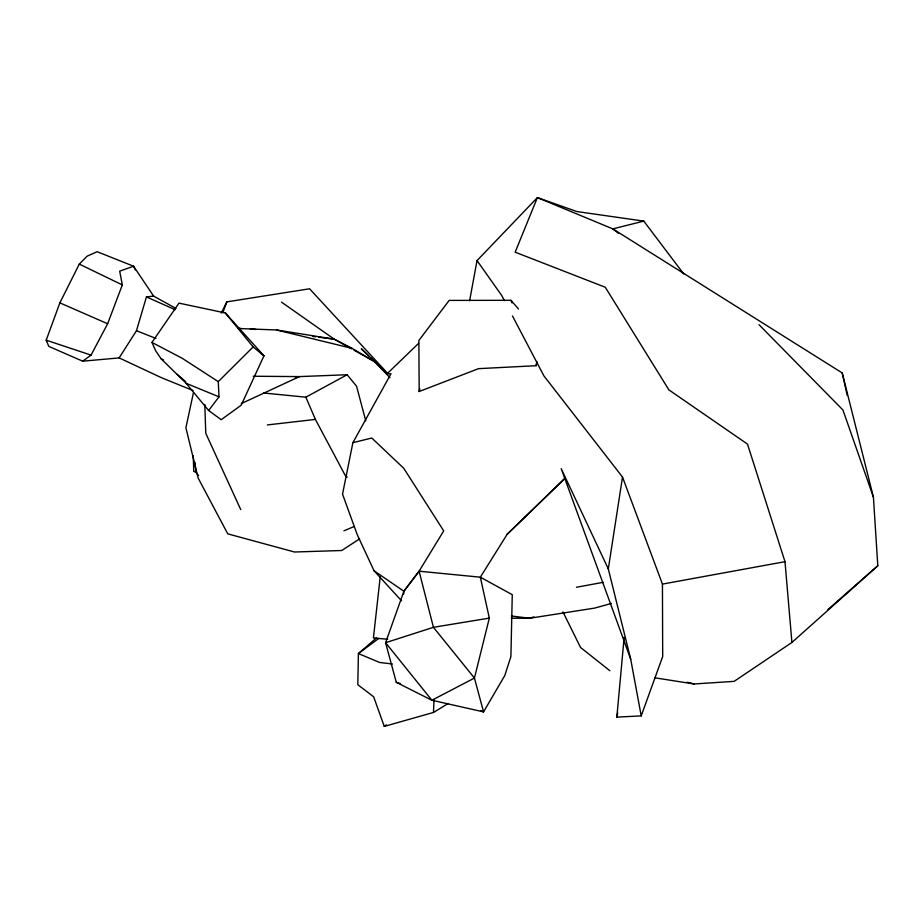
<?xml version="1.0" encoding="UTF-8"?>
<svg xmlns="http://www.w3.org/2000/svg" width="924" height="924" viewBox="0 0 924 924"><rect width="100%" height="100%" fill="white"/><g stroke="black" fill="none" stroke-linecap="round" stroke-linejoin="round"><path stroke-width="1.39" d="M376.553 637.872L358.397 653.568L357.807 684.696L373.654 696.8L384.269 726.403L433.472 712.462L434.003 699.861M403.661 594.086L403.892 591.245L419.092 571.205L443.716 530.884L403.719 468.249L371.783 438.022L352.887 442.688L342.538 494.132L357.242 534.673L374.058 570.789L401.536 600.785M512.45 315.939L543.901 375.872L622.51 477.073L662.439 584.095L662.693 656.537L641.21 715.892L616.839 717.105L624.15 637.444M380.249 576.611L373.423 637.941L387.722 639.293M641.21 715.892L630.699 659.147L608.304 568.93L622.51 477.073M469.623 300.658L477.038 260.591L537.387 197.597L576.865 211.55L643.797 221.113L683.748 273.989M518.503 308.963L510.937 300.3L449.156 300.416L418.861 340.459L419.173 391.51L478.551 368.653L536.047 365.719L536.913 361.48M616.839 717.105L617.706 712.901M193.451 392.677L185.897 427.766L198.094 477.974L227.766 533.853L294.513 552.009L341.741 550.508L359.632 538.865M419.173 391.51L419.808 388.831M507.137 534.315L565.095 478.193L507.149 534.315L480.341 577.188L489.327 618.121L474.439 678.066L483.564 711.896L431.878 700.242L396.281 682.316L385.585 642.711L403.892 591.245L419.103 571.217L480.341 577.188L512.266 594.686L510.903 656.56L504.804 675.513L483.564 711.896L480.907 710.856M153.638 296.107L133.576 266.216L97.112 251.698L87.168 256.156L79.291 264.102L59.864 302.864L46.2 340.194L48.833 346.419L82.698 361.192L119.15 357.9L136.475 330.7L146.431 296.927L153.638 296.107L175.941 308.443M536.047 365.719L536.913 363.005M222.857 312.705L226.83 301.871L309.586 288.785L387.826 373.585M82.698 361.192L91.06 355.116L107.634 323.758L122.326 284.927L119.681 271.182L133.576 266.216L135.308 269.923M221.24 313.074L226.83 301.871M352.887 442.688L391.014 373.735L386.902 373.943L418.63 343.324M151.952 342.423L178.979 303.13L225.329 312.959L263.975 355.821L241.164 405.232L221.194 419.715L208.628 410.487L186.163 383.333L161.019 358.674L155.671 350.774L151.952 342.423L182.224 358.304L218.272 381.635L219.011 396.835L208.628 410.487M218.272 381.635L253.153 346.927L263.975 355.821L260.568 353.315M791.914 642.457L877.8 565.754L873.423 497.17L842.226 372.95L612.831 228.886L537.387 197.597L515.165 252.183L605.289 287.26L668.884 389.882L747.493 444.098L784.996 561.688L791.914 642.457L734.141 681.358L694.097 683.979L654.816 677.812M827.973 609.494L877.8 565.754M384.269 726.403L386.324 724.843M378.828 638.392L358.397 653.568L379.637 662.473L392.481 663.998M433.472 712.462L448.117 703.534M263.479 392.977L305.856 397.193L347.124 374.74L356.56 386.197L365.765 420.859M241.233 403.615L299.48 376.599L347.124 374.74M343.924 530.815L354.342 526.449M533.864 616.886L529.764 618.248L511.295 618.237M295.414 377.777L299.48 376.599L253.164 376.241M611.295 603.476L594.698 608.084L529.764 618.248L511.365 616.031M643.797 221.113L612.831 228.886L618.456 233.287M576.461 587.26L603.176 582.328M662.439 584.095L784.996 561.688M489.327 618.121L433.437 627.304L385.585 642.711L431.878 700.242L474.439 678.066L433.437 627.304L419.103 571.217M267.394 424.936L315.396 419.415L345.079 475.155L347.158 477.119M239.339 328.54L276.519 329.972L334.222 339.154L352.056 348.36L375.098 361.931L389.94 377.697M250.346 328.99L255.763 329.452M238.242 328.32L241.083 328.517M312.832 336.509L315.685 336.856M318.537 337.214L334.222 339.154L351.57 348.822M276.519 329.972L352.056 348.36M687.179 682.212L694.097 683.979M396.281 682.316L400.335 683.575M46.2 340.194L91.06 355.116M198.556 475.502L195.876 472.222L193.74 471.402L193.255 455.74M136.475 330.7L155.902 338.427M193.035 390.529L161.561 377.743L119.15 357.9M186.163 383.333L219.011 396.835M107.634 323.758L59.864 302.864M146.431 296.927L175.144 309.702M79.291 264.102L122.326 284.927M161.019 358.674L163.525 360.002M354.042 350.196L375.098 361.931L361.319 348.683L368.514 355.728M374.058 570.789L403.904 591.245M281.497 302.125L334.222 339.154M609.921 670.755L580.538 647.47L562.924 611.85M177.015 374.243L185.759 381.728M370.57 357.738L387.017 373.827M759.02 324.705L842.931 410.002L873.423 497.17M225.329 312.959L253.153 346.927M477.038 260.591L501.744 295.541L504.423 300.647M608.304 568.93L561.214 468.664L630.699 659.147M240.748 509.598L205.786 433.321L204.793 404.469M305.856 397.193L315.396 419.415M510.937 300.3L512.046 302.899M842.226 372.95L847.25 395.426M195.033 462.416L195.876 472.222"/></g></svg>
